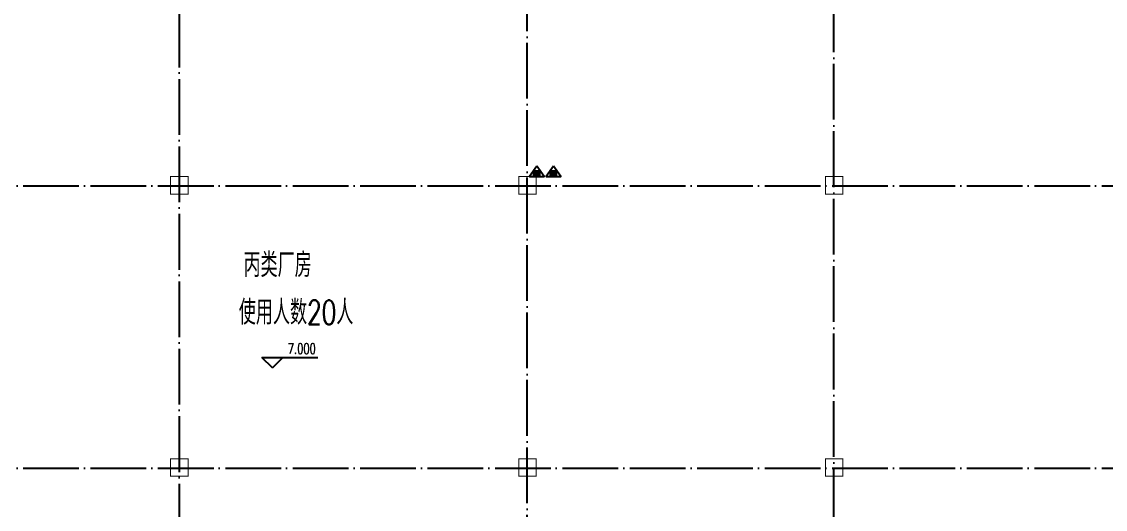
# Model space of a CAD drawing. Header units: millimetres. Extents: x 591771 to 1936534, y -622016 to 355666.
# Drawn here: x 619536 to 650656, y 187570 to 201568 of the extents above; entities that cross this region are included whole.
import ezdxf

# ---------------------------------------------------------------- set-up
doc = ezdxf.new("R2010")
doc.units = ezdxf.units.MM
doc.header["$LTSCALE"] = 80
doc.linetypes.add('DOTE', pattern=[2.42, 2, -0.2, 0.02, -0.2])
for name, color, linetype in [('\\M+5BDA8-\\M+5B1EA\\M+5B8DF', 3, 'Continuous'), ('\\M+5BDA8-\\M+5D6E1', 17, 'DOTE'), ('\\M+5C1A2\\M+5C3E6\\M+5CFF4\\M+5CCF53', 252, 'Continuous'), ('MHQ', 2, 'Continuous'), ('PUB_TEXT', 7, 'Continuous'), ('WALL', 31, 'Continuous')]:
    doc.layers.add(name, color=color, linetype=linetype)
doc.styles.add('_HZTXT', font='txt.shx', dxfattribs={"width": 0.8, "bigfont": 'hztxt.shx'})
doc.styles.add('A-STANDARD', font='SIMPLEX', dxfattribs={"bigfont": 'GBCBIG'})

# ---------------------------------------------------------------- blocks, each defined once
blk = doc.blocks.new('A$C0A5937B2')
at = {"layer": 'MHQ'}
h = blk.add_hatch(dxfattribs=at)
h.set_pattern_fill('ANSI31', color=256, scale=10, style=0)
h.set_pattern_definition([(45, (9411.13, -1370.382), (-22.45064, 22.45064), [])])
h.paths.add_polyline_path([(363, 204), (162, 204), (162, 27), (363, 27)])
for points in [[(266, 371), (0, 0), (533, 0)], [(162, 204), (363, 204), (363, 27), (162, 27)]]:
    blk.add_lwpolyline(points, close=True, dxfattribs=at)
blk = doc.blocks.new('A$C152640FC')
at = {"layer": 'MHQ', "rotation": 270}
for p in [(0, 1135), (0, 533)]:
    blk.add_blockref('A$C0A5937B2', p, dxfattribs=at)
blk = doc.blocks.new('A$C56224EAA')
at = {"layer": 'MHQ', "xscale": 0.8, "yscale": 0.8, "zscale": 0.8, "rotation": 90}
blk.add_blockref('A$C152640FC', (908, 0), dxfattribs=at)

msp = doc.modelspace()

# ---------------------------------------------------------------- linework, layer by layer
at = {"layer": '\\M+5BDA8-\\M+5B1EA\\M+5B8DF'}
for p, q in [((626735.3, 191632.8), (626435.3, 191932.8)), ((626435.3, 191932.8), (628045.3, 191932.8)), ((626735.3, 191632.8), (627035.3, 191932.8))]:
    msp.add_line(p, q, dxfattribs=at)
at = {"layer": '\\M+5BDA8-\\M+5D6E1', "ltscale": 10}
for p, q in [((624056.1, 215409.7), (624056.2, 174495.8)), ((634056.2, 174195.8), (634056.2, 215409.7)), ((642856.2, 173589.6), (642856.2, 215409.7)), ((604089.6, 196855.3), (662017.9, 196855.3)), ((604089.6, 188755.3), (662017.9, 188755.3))]:
    msp.add_line(p, q, dxfattribs=at)
at = {"layer": '\\M+5C1A2\\M+5C3E6\\M+5CFF4\\M+5CCF53', "const_width": 30}
for points in [[(623813.7, 197120.2), (624313.7, 197120.2), (624313.7, 196620.2), (623813.7, 196620.2), (623813.7, 197120.2)], [(633813.7, 197120.2), (634313.7, 197120.2), (634313.7, 196620.2), (633813.7, 196620.2), (633813.7, 197120.2)], [(642618.1, 197120.2), (643118.1, 197120.2), (643118.1, 196620.2), (642618.1, 196620.2), (642618.1, 197120.2)], [(623813.7, 189020.2), (624313.7, 189020.2), (624313.7, 188520.2), (623813.7, 188520.2), (623813.7, 189020.2)], [(633813.7, 189020.2), (634313.7, 189020.2), (634313.7, 188520.2), (633813.7, 188520.2), (633813.7, 189020.2)], [(642618.1, 189020.2), (643118.1, 189020.2), (643118.1, 188520.2), (642618.1, 188520.2), (642618.1, 189020.2)]]:
    msp.add_lwpolyline(points, dxfattribs=at)

# ---------------------------------------------------------------- block references
at = {"layer": 'WALL'}
msp.add_blockref('A$C56224EAA', (634116.1, 197120.2), dxfattribs=at)

# ---------------------------------------------------------------- texts
at = {"layer": 'PUB_TEXT', "lineweight": 25, "style": '_HZTXT', "width": 0.7}
for s, p in [('丙类厂房', (625905.9, 194235.1)), ('使用人数20人', (625771.4, 192873.6))]:
    msp.add_text(s, height=700, dxfattribs=at).set_placement(p)
at = {"layer": 'PUB_TEXT', "style": 'A-STANDARD', "width": 0.705882}
msp.add_text('7.000', height=297.5, dxfattribs=at).set_placement((627175.3, 192032.9))

doc.saveas('drawing.dxf')
